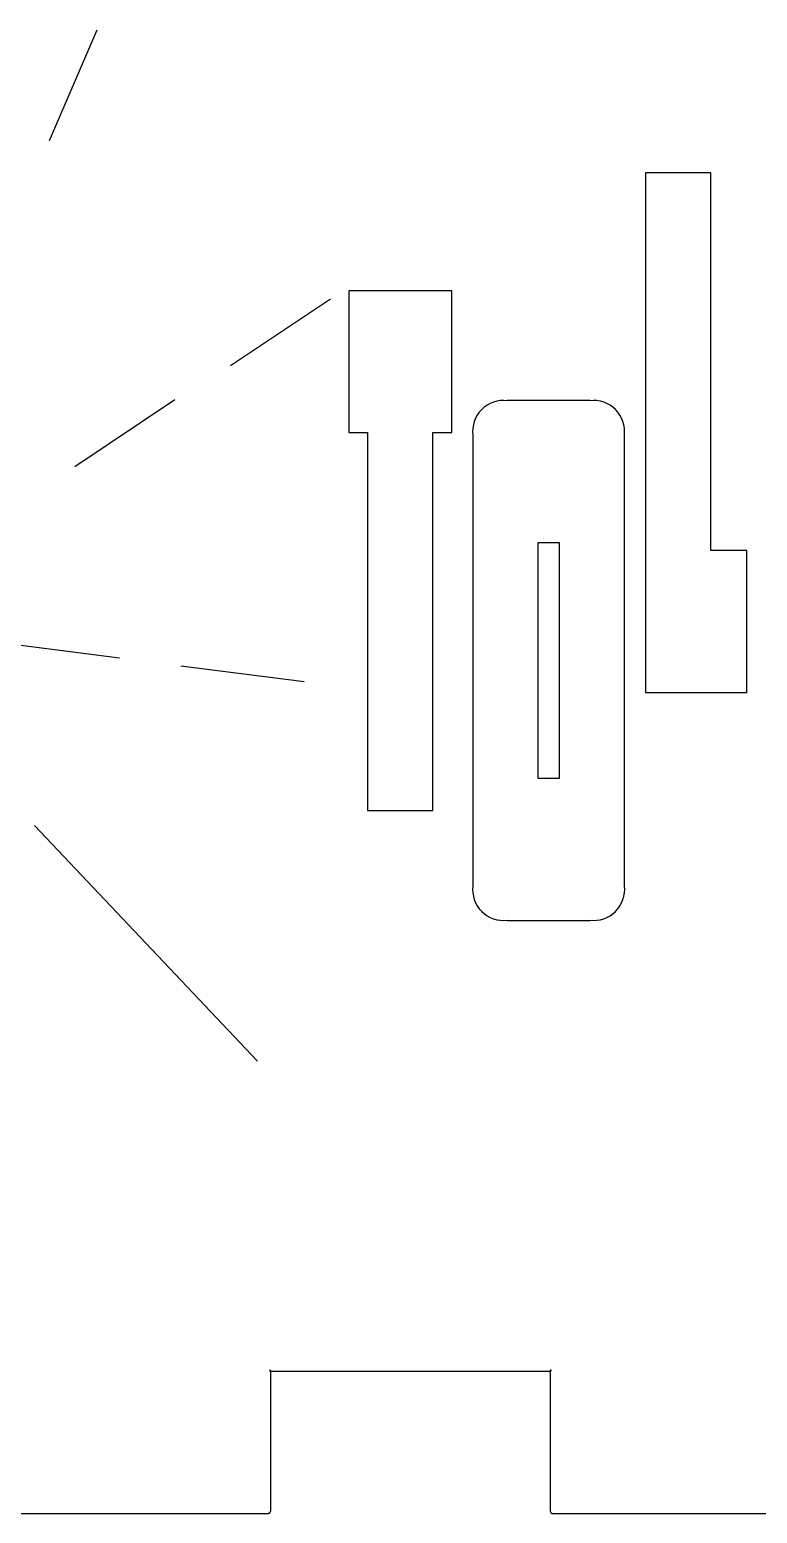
# Model space of a CAD drawing. Extents: x -34 to 366, y 525 to 825.
# Drawn here: x 253.74 to 274.21, y 739.55 to 781.29 of the extents above; entities that cross this region are included whole.
import ezdxf

# ---------------------------------------------------------------- set-up
doc = ezdxf.new("R2010")
doc.units = 0
doc.header["$MEASUREMENT"] = 0
doc.layers.add('CUT', color=30, linetype='CONTINUOUS')
doc.layers.add('ETCH', color=96, linetype='CONTINUOUS')

msp = doc.modelspace()

# ---------------------------------------------------------------- linework, layer by layer
at = {"layer": 'CUT', "color": 0}
for p, q in [((260.494, 743.578), (260.491, 743.562)), ((260.491, 743.562), (260.514, 743.551)), ((260.511, 743.581), (260.494, 743.578)), ((260.522, 743.559), (260.511, 743.581)), ((260.514, 743.551), (260.522, 743.551)), ((260.522, 743.551), (260.522, 743.559)), ((260.522, 739.62), (260.522, 743.551)), ((260.522, 743.551), (268.382, 743.551)), ((268.392, 743.581), (268.382, 743.559)), ((268.382, 743.559), (268.382, 743.551)), ((268.382, 743.551), (268.389, 743.551)), ((268.382, 743.551), (268.382, 739.62)), ((268.389, 743.551), (268.411, 743.562)), ((268.408, 743.578), (268.392, 743.581)), ((268.411, 743.562), (268.408, 743.578)), ((252.452, 739.55), (260.451, 739.55)), ((260.451, 739.55), (260.464, 739.55)), ((260.464, 739.55), (260.501, 739.571)), ((260.501, 739.571), (260.522, 739.608)), ((260.522, 739.608), (260.522, 739.62)), ((268.382, 739.62), (268.382, 739.608)), ((268.382, 739.608), (268.403, 739.571)), ((268.403, 739.571), (268.44, 739.55)), ((268.44, 739.55), (268.452, 739.55)), ((268.452, 739.55), (276.452, 739.55))]:
    msp.add_line(p, q, dxfattribs=at)
at = {"layer": 'ETCH'}
for p, q in [((254.296, 778.173), (255.641, 781.291)), ((272.904, 777.265), (271.067, 777.265)), ((271.067, 777.265), (271.067, 762.644)), ((272.904, 766.636), (272.904, 777.265)), ((265.614, 773.947), (262.72, 773.947)), ((262.72, 773.947), (262.72, 769.954)), ((265.614, 769.954), (265.614, 773.947)), ((259.389, 771.842), (262.204, 773.723)), ((255.007, 769), (257.822, 770.882)), ((269.503, 770.854), (267.178, 770.854)), ((262.72, 769.954), (263.248, 769.954)), ((263.248, 769.954), (263.248, 759.326)), ((265.086, 759.326), (265.086, 769.954)), ((265.086, 769.954), (265.614, 769.954)), ((266.207, 769.882), (266.207, 757.205)), ((270.474, 757.205), (270.474, 769.882)), ((268.044, 760.226), (268.044, 766.861)), ((268.044, 766.861), (268.637, 766.861)), ((268.637, 766.861), (268.637, 760.226)), ((273.918, 766.636), (272.904, 766.636)), ((273.918, 762.644), (273.918, 766.636)), ((251.874, 764.18), (256.272, 763.615)), ((257.998, 763.393), (261.462, 762.948)), ((271.067, 762.644), (273.918, 762.644)), ((268.637, 760.226), (268.044, 760.226)), ((263.248, 759.326), (265.086, 759.326)), ((253.875, 758.897), (260.148, 752.275)), ((267.178, 756.233), (269.503, 756.233))]:
    msp.add_line(p, q, dxfattribs=at)
for centre, start, end in [((267.077, 769.983), 83.3953, 186.6429), ((269.603, 769.983), 353.3584, 96.6081), ((267.077, 757.104), 173.3844, 276.6156), ((269.604, 757.104), 263.381, 6.6142)]:
    msp.add_arc(centre, 0.876, start, end, dxfattribs=at)

doc.saveas('drawing.dxf')
